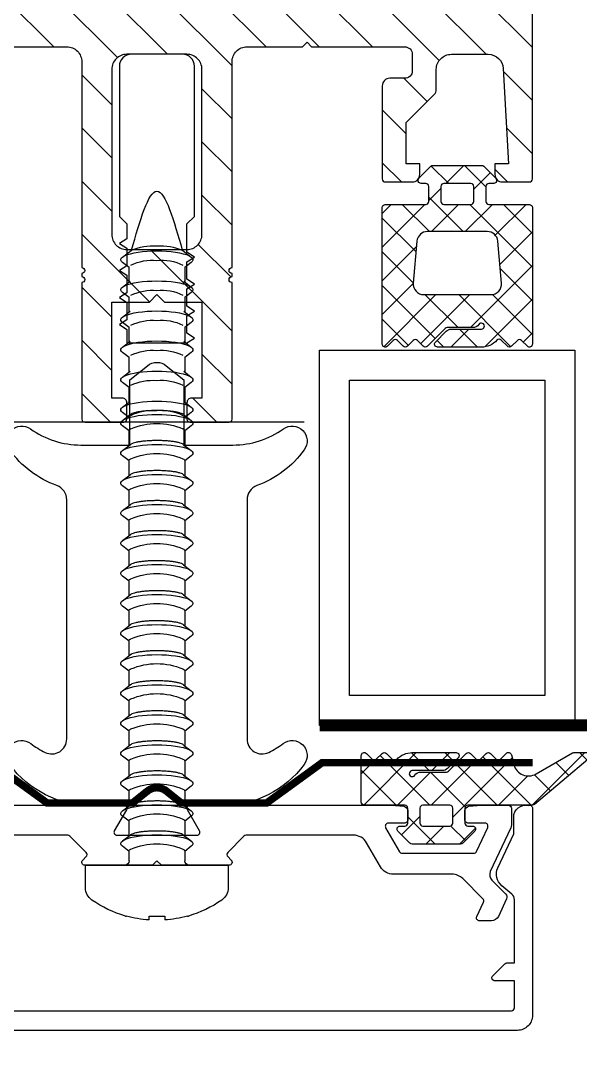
# Model space of a CAD drawing. Header units: inches. Extents: x 21 to 32698, y 13 to 3712.
# Drawn here: x 11322.89 to 11326.62, y 1164.29 to 1171.13 of the extents above; entities that cross this region are included whole.
import ezdxf

# ---------------------------------------------------------------- set-up
doc = ezdxf.new("R2010")
doc.units = ezdxf.units.IN
doc.header["$MEASUREMENT"] = 0
doc.linetypes.add('HIDDEN', pattern=[9.525, 6.35, -3.175])
for name, color, linetype, lineweight in [('Z_MİM_00', 8, 'Continuous', 25), ('Z_MİM_78-köpük', 8, 'Continuous', 25), ('Z_MİM_alU-8', 8, 'Continuous', 25), ('Z_MİM_ALUMINIUM', 8, 'Continuous', 25), ('Z_MİM_axis-su yalıtım', 8, 'HIDDEN', 25), ('Z_MİM_fitiller_k', 8, 'Continuous', 25), ('Z_MİM_MYM_MEMBRAN_', 8, 'HIDDEN', 25), ('Z_MİM_TR', 8, 'Continuous', 25)]:
    doc.layers.add(name, color=color, linetype=linetype, lineweight=lineweight)

# ---------------------------------------------------------------- blocks, each defined once
blk = doc.blocks.new('D09056')
at = {"layer": 'Z_MİM_78-köpük'}
blk.add_lwpolyline([(6, -9.143, -0.314914), (6.657, -8.204, 0.149332), (9.81, -5.822, 0.850698), (8.418, -4.422, -0.156616), (5.062, -5.5), (5, -5.5), (5, -5.509), (1.8, -5.509), (1.8, -1.16), (0.625, -0.219, 0.351086), (-0.625, -0.219), (-1.8, -1.16), (-1.8, -5.509), (-5, -5.509), (-5.062, -5.5, -0.156616), (-8.418, -4.422, 0.850698), (-9.81, -5.822, 0.149332), (-6.657, -8.204, -0.314914), (-6, -9.143), (-6, -25.073, -0.555494), (-7.442, -25.97, -0.047351), (-8.397, -25.381, 0.866334), (-9.803, -26.775, 0.237484), (-4.371, -29.509), (4.371, -29.509, 0.237484), (9.803, -26.775, 0.866334), (8.397, -25.381, -0.047351), (7.442, -25.97, -0.555494), (6, -25.073)], format="xyb", close=True, dxfattribs=at)
blk = doc.blocks.new('32323')
at = {"linetype": 'Continuous'}
for p, q in [((-1.384, -3.731), (-1.956, -4.172)), ((2.62, -4.172), (2.048, -3.731)), ((-1.956, -4.526), (-1.518, -4.863)), ((2.182, -4.863), (2.62, -4.526)), ((-1.518, -4.829), (-1.518, -5.835)), ((2.182, -5.835), (2.182, -4.829)), ((-1.451, -5.783), (-1.956, -6.172)), ((2.62, -6.172), (2.115, -5.783)), ((-1.956, -6.526), (-1.518, -6.863)), ((-1.518, -6.829), (-1.518, -7.835)), ((2.182, -6.863), (2.62, -6.526)), ((2.182, -7.835), (2.182, -6.829)), ((-1.451, -7.783), (-1.956, -8.172)), ((2.62, -8.172), (2.115, -7.783)), ((-1.956, -8.526), (-1.518, -8.863)), ((-1.518, -8.829), (-1.518, -9.835)), ((2.182, -8.863), (2.62, -8.526)), ((2.182, -9.835), (2.182, -8.829)), ((-1.451, -9.783), (-1.956, -10.172)), ((2.62, -10.172), (2.115, -9.783)), ((-1.956, -10.526), (-1.518, -10.863)), ((-1.518, -10.829), (-1.518, -11.835)), ((2.182, -10.863), (2.62, -10.526)), ((2.182, -11.835), (2.182, -10.829)), ((-1.451, -11.783), (-1.956, -12.172)), ((2.62, -12.172), (2.115, -11.783)), ((-1.956, -12.526), (-1.518, -12.863)), ((-1.518, -12.829), (-1.518, -13.835)), ((2.182, -12.863), (2.62, -12.526)), ((2.182, -13.835), (2.182, -12.829)), ((-1.451, -13.783), (-1.956, -14.172)), ((2.62, -14.172), (2.115, -13.783)), ((-1.956, -14.526), (-1.518, -14.863)), ((-1.448, -14.668), (-1.955, -15.059)), ((2.621, -15.059), (2.112, -14.667)), ((2.182, -14.863), (2.62, -14.526)), ((-1.955, -15.413), (-1.517, -15.75)), ((2.183, -15.75), (2.621, -15.413)), ((-1.517, -15.715), (-1.517, -16.721)), ((2.183, -16.721), (2.183, -15.715)), ((-1.448, -16.668), (-1.955, -17.059)), ((2.621, -17.059), (2.112, -16.667)), ((-1.955, -17.413), (-1.517, -17.75)), ((-1.517, -17.715), (-1.517, -18.721)), ((2.183, -17.75), (2.621, -17.413)), ((2.183, -18.721), (2.183, -17.715)), ((-1.448, -18.668), (-1.955, -19.059)), ((2.621, -19.059), (2.112, -18.667)), ((-1.955, -19.413), (-1.517, -19.75)), ((-1.517, -19.715), (-1.517, -20.721)), ((2.183, -19.75), (2.621, -19.413)), ((2.183, -20.721), (2.183, -19.715)), ((-1.448, -20.668), (-1.955, -21.059)), ((2.621, -21.059), (2.112, -20.667)), ((-1.955, -21.413), (-1.517, -21.75)), ((-1.517, -21.715), (-1.517, -22.721)), ((2.183, -21.75), (2.621, -21.413)), ((2.183, -22.721), (2.183, -21.715)), ((-1.448, -22.668), (-1.955, -23.059)), ((2.621, -23.059), (2.112, -22.667)), ((-1.955, -23.413), (-1.517, -23.75)), ((-1.517, -23.715), (-1.517, -24.721)), ((2.183, -23.75), (2.621, -23.413)), ((2.183, -24.721), (2.183, -23.715)), ((-1.448, -24.668), (-1.955, -25.059)), ((2.621, -25.059), (2.112, -24.667)), ((-1.955, -25.413), (-1.517, -25.75)), ((-1.517, -25.715), (-1.517, -26.721)), ((2.183, -25.75), (2.621, -25.413)), ((2.183, -26.721), (2.183, -25.715)), ((-1.448, -26.668), (-1.955, -27.059)), ((2.621, -27.059), (2.112, -26.667)), ((-1.955, -27.413), (-1.517, -27.75)), ((-1.517, -27.715), (-1.517, -28.721)), ((2.183, -27.75), (2.621, -27.413)), ((2.183, -28.721), (2.183, -27.715)), ((-1.448, -28.668), (-1.955, -29.059)), ((2.621, -29.059), (2.112, -28.667)), ((-1.955, -29.413), (-1.517, -29.75)), ((-1.517, -29.715), (-1.517, -30.721)), ((2.183, -29.75), (2.621, -29.413)), ((2.183, -30.721), (2.183, -29.715)), ((-1.448, -30.668), (-1.955, -31.059)), ((2.621, -31.059), (2.112, -30.667)), ((-1.955, -31.413), (-1.517, -31.75)), ((2.183, -31.75), (2.621, -31.413)), ((-1.517, -31.715), (-1.517, -32.721)), ((2.183, -32.721), (2.183, -31.715)), ((-1.448, -32.668), (-1.955, -33.059)), ((2.621, -33.059), (2.112, -32.667)), ((-1.955, -33.413), (-1.517, -33.75)), ((2.183, -33.75), (2.621, -33.413)), ((-1.517, -33.715), (-1.517, -34.721)), ((2.183, -34.721), (2.183, -33.715)), ((-1.448, -34.668), (-1.955, -35.059)), ((2.621, -35.059), (2.112, -34.667)), ((-1.955, -35.413), (-1.517, -35.75)), ((2.183, -35.75), (2.621, -35.413)), ((-1.517, -35.715), (-1.517, -36.721)), ((2.183, -36.721), (2.183, -35.715)), ((-1.448, -36.668), (-1.955, -37.059)), ((2.621, -37.059), (2.112, -36.667)), ((-1.955, -37.413), (-1.517, -37.75)), ((2.183, -37.75), (2.621, -37.413)), ((-1.517, -37.715), (-1.517, -38.721)), ((2.183, -38.721), (2.183, -37.715)), ((-1.448, -38.668), (-1.955, -39.059)), ((2.621, -39.059), (2.112, -38.667)), ((-1.955, -39.413), (-1.517, -39.75)), ((2.183, -39.75), (2.621, -39.413)), ((-1.517, -39.715), (-1.517, -40.721)), ((2.183, -40.721), (2.183, -39.715)), ((-1.448, -40.668), (-1.955, -41.059)), ((2.621, -41.059), (2.112, -40.667)), ((-1.955, -41.413), (-1.517, -41.75)), ((2.183, -41.75), (2.621, -41.413)), ((-1.517, -41.715), (-1.517, -42.721)), ((2.183, -42.721), (2.183, -41.715)), ((-1.448, -42.668), (-1.955, -43.059)), ((2.621, -43.059), (2.112, -42.667)), ((-1.955, -43.413), (-1.517, -43.75)), ((-1.517, -43.715), (-1.517, -44.374)), ((2.183, -43.75), (2.621, -43.413)), ((2.183, -44.374), (2.183, -43.715)), ((-4.417, -44.674), (-4.417, -46.174)), ((5.083, -44.674), (-4.417, -44.674)), ((5.083, -46.174), (5.083, -44.674)), ((-1.702, -48.056), (-1.767, -48.056)), ((-0.187, -48.056), (-0.187, -48.318)), ((0.853, -48.056), (-0.187, -48.056)), ((0.853, -48.318), (0.853, -48.056)), ((2.433, -48.056), (2.367, -48.056))]:
    blk.add_line(p, q, dxfattribs=at)
at = {"linetype": 'Continuous', "flags": 128}
for points in [[(0.332, -3.763), (0.005, -3.769), (-0.315, -3.785), (-0.624, -3.812), (-0.915, -3.849), (-1.182, -3.895), (-1.422, -3.949), (-1.629, -4.011), (-1.799, -4.08), (-1.929, -4.153), (-2.018, -4.23), (-2.062, -4.309), (-2.062, -4.389), (-2.018, -4.468), (-1.956, -4.526)], [(2.62, -4.526), (2.682, -4.468), (2.727, -4.389), (2.727, -4.309), (2.682, -4.23), (2.594, -4.153), (2.463, -4.08), (2.293, -4.011), (2.086, -3.949), (1.847, -3.895), (1.579, -3.849), (1.288, -3.812), (0.98, -3.785), (0.659, -3.769), (0.332, -3.763)], [(0.332, -5.763), (0.005, -5.769), (-0.315, -5.785), (-0.624, -5.812), (-0.915, -5.849), (-1.182, -5.895), (-1.422, -5.949), (-1.629, -6.011), (-1.799, -6.08), (-1.929, -6.153), (-2.018, -6.23), (-2.062, -6.309), (-2.062, -6.389), (-2.018, -6.468), (-1.956, -6.526)], [(2.62, -6.526), (2.682, -6.468), (2.727, -6.389), (2.727, -6.309), (2.682, -6.23), (2.594, -6.153), (2.463, -6.08), (2.293, -6.011), (2.086, -5.949), (1.847, -5.895), (1.579, -5.849), (1.288, -5.812), (0.98, -5.785), (0.659, -5.769), (0.332, -5.763)], [(0.332, -7.763), (0.005, -7.769), (-0.315, -7.785), (-0.624, -7.812), (-0.915, -7.849), (-1.182, -7.895), (-1.422, -7.949), (-1.629, -8.011), (-1.799, -8.08), (-1.929, -8.153), (-2.018, -8.23), (-2.062, -8.309), (-2.062, -8.389), (-2.018, -8.468), (-1.956, -8.526)], [(2.62, -8.526), (2.682, -8.468), (2.727, -8.389), (2.727, -8.309), (2.682, -8.23), (2.594, -8.153), (2.463, -8.08), (2.293, -8.011), (2.086, -7.949), (1.847, -7.895), (1.579, -7.849), (1.288, -7.812), (0.98, -7.785), (0.659, -7.769), (0.332, -7.763)], [(0.332, -9.763), (0.005, -9.769), (-0.315, -9.785), (-0.624, -9.812), (-0.915, -9.849), (-1.182, -9.895), (-1.422, -9.949), (-1.629, -10.011), (-1.799, -10.08), (-1.929, -10.153), (-2.018, -10.23), (-2.062, -10.309), (-2.062, -10.389), (-2.018, -10.468), (-1.956, -10.526)], [(2.62, -10.526), (2.682, -10.468), (2.727, -10.389), (2.727, -10.309), (2.682, -10.23), (2.594, -10.153), (2.463, -10.08), (2.293, -10.011), (2.086, -9.949), (1.847, -9.895), (1.579, -9.849), (1.288, -9.812), (0.98, -9.785), (0.659, -9.769), (0.332, -9.763)], [(0.332, -11.763), (0.005, -11.769), (-0.315, -11.785), (-0.624, -11.812), (-0.915, -11.849), (-1.182, -11.895), (-1.422, -11.949), (-1.629, -12.011), (-1.799, -12.08), (-1.929, -12.153), (-2.018, -12.23), (-2.062, -12.309), (-2.062, -12.389), (-2.018, -12.468), (-1.956, -12.526)], [(2.62, -12.526), (2.682, -12.468), (2.727, -12.389), (2.727, -12.309), (2.682, -12.23), (2.594, -12.153), (2.463, -12.08), (2.293, -12.011), (2.086, -11.949), (1.847, -11.895), (1.579, -11.849), (1.288, -11.812), (0.98, -11.785), (0.659, -11.769), (0.332, -11.763)], [(0.332, -13.763), (0.005, -13.769), (-0.315, -13.785), (-0.624, -13.812), (-0.915, -13.849), (-1.182, -13.895), (-1.422, -13.949), (-1.629, -14.011), (-1.799, -14.08), (-1.929, -14.153), (-2.018, -14.23), (-2.062, -14.309), (-2.062, -14.389), (-2.018, -14.468), (-1.956, -14.526)], [(2.62, -14.526), (2.682, -14.468), (2.727, -14.389), (2.727, -14.309), (2.682, -14.23), (2.594, -14.153), (2.463, -14.08), (2.293, -14.011), (2.086, -13.949), (1.847, -13.895), (1.579, -13.849), (1.288, -13.812), (0.98, -13.785), (0.659, -13.769), (0.332, -13.763)], [(0.333, -14.65), (0.006, -14.655), (-0.315, -14.672), (-0.623, -14.698), (-0.914, -14.735), (-1.182, -14.781), (-1.421, -14.836), (-1.628, -14.898), (-1.798, -14.966), (-1.929, -15.039), (-2.017, -15.116), (-2.062, -15.196), (-2.062, -15.276), (-2.017, -15.355), (-1.955, -15.413)], [(2.621, -15.413), (2.682, -15.355), (2.727, -15.276), (2.727, -15.196), (2.682, -15.116), (2.594, -15.039), (2.464, -14.966), (2.293, -14.898), (2.087, -14.836), (1.847, -14.781), (1.58, -14.735), (1.289, -14.698), (0.98, -14.672), (0.659, -14.655), (0.333, -14.65)], [(0.333, -16.65), (0.006, -16.655), (-0.315, -16.672), (-0.623, -16.698), (-0.914, -16.735), (-1.182, -16.781), (-1.421, -16.836), (-1.628, -16.898), (-1.798, -16.966), (-1.929, -17.039), (-2.017, -17.116), (-2.062, -17.196), (-2.062, -17.276), (-2.017, -17.355), (-1.955, -17.413)], [(2.621, -17.413), (2.682, -17.355), (2.727, -17.276), (2.727, -17.196), (2.682, -17.116), (2.594, -17.039), (2.464, -16.966), (2.293, -16.898), (2.087, -16.836), (1.847, -16.781), (1.58, -16.735), (1.289, -16.698), (0.98, -16.672), (0.659, -16.655), (0.333, -16.65)], [(0.333, -18.65), (0.006, -18.655), (-0.315, -18.672), (-0.623, -18.698), (-0.914, -18.735), (-1.182, -18.781), (-1.421, -18.836), (-1.628, -18.898), (-1.798, -18.966), (-1.929, -19.039), (-2.017, -19.116), (-2.062, -19.196), (-2.062, -19.276), (-2.017, -19.355), (-1.955, -19.413)], [(2.621, -19.413), (2.682, -19.355), (2.727, -19.276), (2.727, -19.196), (2.682, -19.116), (2.594, -19.039), (2.464, -18.966), (2.293, -18.898), (2.087, -18.836), (1.847, -18.781), (1.58, -18.735), (1.289, -18.698), (0.98, -18.672), (0.659, -18.655), (0.333, -18.65)], [(0.333, -20.65), (0.006, -20.655), (-0.315, -20.672), (-0.623, -20.698), (-0.914, -20.735), (-1.182, -20.781), (-1.421, -20.836), (-1.628, -20.898), (-1.798, -20.966), (-1.929, -21.039), (-2.017, -21.116), (-2.062, -21.196), (-2.062, -21.276), (-2.017, -21.355), (-1.955, -21.413)], [(2.621, -21.413), (2.682, -21.355), (2.727, -21.276), (2.727, -21.196), (2.682, -21.116), (2.594, -21.039), (2.464, -20.966), (2.293, -20.898), (2.087, -20.836), (1.847, -20.781), (1.58, -20.735), (1.289, -20.698), (0.98, -20.672), (0.659, -20.655), (0.333, -20.65)], [(0.333, -22.65), (0.006, -22.655), (-0.315, -22.672), (-0.623, -22.698), (-0.914, -22.735), (-1.182, -22.781), (-1.421, -22.836), (-1.628, -22.898), (-1.798, -22.966), (-1.929, -23.039), (-2.017, -23.116), (-2.062, -23.196), (-2.062, -23.276), (-2.017, -23.355), (-1.955, -23.413)], [(2.621, -23.413), (2.682, -23.355), (2.727, -23.276), (2.727, -23.196), (2.682, -23.116), (2.594, -23.039), (2.464, -22.966), (2.293, -22.898), (2.087, -22.836), (1.847, -22.781), (1.58, -22.735), (1.289, -22.698), (0.98, -22.672), (0.659, -22.655), (0.333, -22.65)], [(0.333, -24.65), (0.006, -24.655), (-0.315, -24.672), (-0.623, -24.698), (-0.914, -24.735), (-1.182, -24.781), (-1.421, -24.836), (-1.628, -24.898), (-1.798, -24.966), (-1.929, -25.039), (-2.017, -25.116), (-2.062, -25.196), (-2.062, -25.276), (-2.017, -25.355), (-1.955, -25.413)], [(2.621, -25.413), (2.682, -25.355), (2.727, -25.276), (2.727, -25.196), (2.682, -25.116), (2.594, -25.039), (2.464, -24.966), (2.293, -24.898), (2.087, -24.836), (1.847, -24.781), (1.58, -24.735), (1.289, -24.698), (0.98, -24.672), (0.659, -24.655), (0.333, -24.65)], [(0.333, -26.65), (0.006, -26.655), (-0.315, -26.672), (-0.623, -26.698), (-0.914, -26.735), (-1.182, -26.781), (-1.421, -26.836), (-1.628, -26.898), (-1.798, -26.966), (-1.929, -27.039), (-2.017, -27.116), (-2.062, -27.196), (-2.062, -27.276), (-2.017, -27.355), (-1.955, -27.413)], [(2.621, -27.413), (2.682, -27.355), (2.727, -27.276), (2.727, -27.196), (2.682, -27.116), (2.594, -27.039), (2.464, -26.966), (2.293, -26.898), (2.087, -26.836), (1.847, -26.781), (1.58, -26.735), (1.289, -26.698), (0.98, -26.672), (0.659, -26.655), (0.333, -26.65)], [(0.333, -28.65), (0.006, -28.655), (-0.315, -28.672), (-0.623, -28.698), (-0.914, -28.735), (-1.182, -28.781), (-1.421, -28.836), (-1.628, -28.898), (-1.798, -28.966), (-1.929, -29.039), (-2.017, -29.116), (-2.062, -29.196), (-2.062, -29.276), (-2.017, -29.355), (-1.955, -29.413)], [(2.621, -29.413), (2.682, -29.355), (2.727, -29.276), (2.727, -29.196), (2.682, -29.116), (2.594, -29.039), (2.464, -28.966), (2.293, -28.898), (2.087, -28.836), (1.847, -28.781), (1.58, -28.735), (1.289, -28.698), (0.98, -28.672), (0.659, -28.655), (0.333, -28.65)], [(0.333, -30.65), (0.006, -30.655), (-0.315, -30.672), (-0.623, -30.698), (-0.914, -30.735), (-1.182, -30.781), (-1.421, -30.836), (-1.628, -30.898), (-1.798, -30.966), (-1.929, -31.039), (-2.017, -31.116), (-2.062, -31.196), (-2.062, -31.276), (-2.017, -31.355), (-1.955, -31.413)], [(2.621, -31.413), (2.682, -31.355), (2.727, -31.276), (2.727, -31.196), (2.682, -31.116), (2.594, -31.039), (2.464, -30.966), (2.293, -30.898), (2.087, -30.836), (1.847, -30.781), (1.58, -30.735), (1.289, -30.698), (0.98, -30.672), (0.659, -30.655), (0.333, -30.65)], [(0.333, -32.65), (0.006, -32.655), (-0.315, -32.672), (-0.623, -32.698), (-0.914, -32.735), (-1.182, -32.781), (-1.421, -32.836), (-1.628, -32.898), (-1.798, -32.966), (-1.929, -33.039), (-2.017, -33.116), (-2.062, -33.196), (-2.062, -33.276), (-2.017, -33.355), (-1.955, -33.413)], [(2.621, -33.413), (2.682, -33.355), (2.727, -33.276), (2.727, -33.196), (2.682, -33.116), (2.594, -33.039), (2.464, -32.966), (2.293, -32.898), (2.087, -32.836), (1.847, -32.781), (1.58, -32.735), (1.289, -32.698), (0.98, -32.672), (0.659, -32.655), (0.333, -32.65)], [(0.333, -34.65), (0.006, -34.655), (-0.315, -34.672), (-0.623, -34.698), (-0.914, -34.735), (-1.182, -34.781), (-1.421, -34.836), (-1.628, -34.898), (-1.798, -34.966), (-1.929, -35.039), (-2.017, -35.116), (-2.062, -35.196), (-2.062, -35.276), (-2.017, -35.355), (-1.955, -35.413)], [(2.621, -35.413), (2.682, -35.355), (2.727, -35.276), (2.727, -35.196), (2.682, -35.116), (2.594, -35.039), (2.464, -34.966), (2.293, -34.898), (2.087, -34.836), (1.847, -34.781), (1.58, -34.735), (1.289, -34.698), (0.98, -34.672), (0.659, -34.655), (0.333, -34.65)], [(0.333, -36.65), (0.006, -36.655), (-0.315, -36.672), (-0.623, -36.698), (-0.914, -36.735), (-1.182, -36.781), (-1.421, -36.836), (-1.628, -36.898), (-1.798, -36.966), (-1.929, -37.039), (-2.017, -37.116), (-2.062, -37.196), (-2.062, -37.276), (-2.017, -37.355), (-1.955, -37.413)], [(2.621, -37.413), (2.682, -37.355), (2.727, -37.276), (2.727, -37.196), (2.682, -37.116), (2.594, -37.039), (2.464, -36.966), (2.293, -36.898), (2.087, -36.836), (1.847, -36.781), (1.58, -36.735), (1.289, -36.698), (0.98, -36.672), (0.659, -36.655), (0.333, -36.65)], [(0.333, -38.65), (0.006, -38.655), (-0.315, -38.672), (-0.623, -38.698), (-0.914, -38.735), (-1.182, -38.781), (-1.421, -38.836), (-1.628, -38.898), (-1.798, -38.966), (-1.929, -39.039), (-2.017, -39.116), (-2.062, -39.196), (-2.062, -39.276), (-2.017, -39.355), (-1.955, -39.413)], [(2.621, -39.413), (2.682, -39.355), (2.727, -39.276), (2.727, -39.196), (2.682, -39.116), (2.594, -39.039), (2.464, -38.966), (2.293, -38.898), (2.087, -38.836), (1.847, -38.781), (1.58, -38.735), (1.289, -38.698), (0.98, -38.672), (0.659, -38.655), (0.333, -38.65)], [(0.333, -40.65), (0.006, -40.655), (-0.315, -40.672), (-0.623, -40.698), (-0.914, -40.735), (-1.182, -40.781), (-1.421, -40.836), (-1.628, -40.898), (-1.798, -40.966), (-1.929, -41.039), (-2.017, -41.116), (-2.062, -41.196), (-2.062, -41.276), (-2.017, -41.355), (-1.955, -41.413)], [(2.621, -41.413), (2.682, -41.355), (2.727, -41.276), (2.727, -41.196), (2.682, -41.116), (2.594, -41.039), (2.464, -40.966), (2.293, -40.898), (2.087, -40.836), (1.847, -40.781), (1.58, -40.735), (1.289, -40.698), (0.98, -40.672), (0.659, -40.655), (0.333, -40.65)], [(0.333, -42.65), (0.006, -42.655), (-0.315, -42.672), (-0.623, -42.698), (-0.914, -42.735), (-1.182, -42.781), (-1.421, -42.836), (-1.628, -42.898), (-1.798, -42.966), (-1.929, -43.039), (-2.017, -43.116), (-2.062, -43.196), (-2.062, -43.276), (-2.017, -43.355), (-1.955, -43.413)], [(2.621, -43.413), (2.682, -43.355), (2.727, -43.276), (2.727, -43.196), (2.682, -43.116), (2.594, -43.039), (2.464, -42.966), (2.293, -42.898), (2.087, -42.836), (1.847, -42.781), (1.58, -42.735), (1.289, -42.698), (0.98, -42.672), (0.659, -42.655), (0.333, -42.65)]]:
    blk.add_lwpolyline(points, dxfattribs=at)
at = {"linetype": 'Continuous'}
for centre, radius, start, end in [((0.069, -6.906), 3.491, 85.67363, 114.59108), ((0.596, -6.906), 3.491, 65.40892, 94.32637), ((0.006, -7.478), 3.1, 83.96537, 116.98293), ((0.631, -7.623), 3.242, 63.75955, 95.29216), ((0.006, -9.478), 3.1, 83.96537, 116.98293), ((0.631, -9.623), 3.242, 63.75955, 95.29216), ((0.006, -11.478), 3.1, 83.96537, 116.98293), ((0.631, -11.623), 3.242, 63.75955, 95.29216), ((0.006, -13.478), 3.1, 83.96537, 116.98293), ((0.631, -13.623), 3.242, 63.75955, 95.29216), ((0.006, -15.478), 3.1, 83.96537, 116.98293), ((0.631, -15.623), 3.242, 63.75955, 95.29216), ((0.006, -17.478), 3.1, 83.96537, 116.98293), ((0.631, -17.623), 3.242, 63.75955, 95.29216), ((0.333, -19.659), 4.412, 66.87388, 113.12612), ((0.333, -21.659), 4.412, 66.87388, 113.12612), ((0.333, -23.659), 4.412, 66.87388, 113.12612), ((0.333, -25.659), 4.412, 66.87388, 113.12612), ((0.333, -27.659), 4.412, 66.87388, 113.12612), ((0.333, -29.659), 4.412, 66.87388, 113.12612), ((0.333, -31.659), 4.412, 66.87388, 113.12612), ((0.333, -33.659), 4.412, 66.87388, 113.12612), ((0.333, -35.659), 4.412, 66.87388, 113.12612), ((0.333, -37.659), 4.412, 66.87388, 113.12612), ((0.333, -39.659), 4.412, 66.87388, 113.12612), ((0.333, -41.659), 4.412, 66.87388, 113.12612), ((0.333, -43.659), 4.412, 66.87388, 113.12612), ((0.333, -45.659), 4.412, 66.87388, 113.12612), ((0.333, -47.659), 4.412, 66.87388, 113.12612), ((-1.817, -44.374), 0.3, 270, 0), ((2.483, -44.374), 0.3, 180, 270), ((-3.417, -46.174), 1, 180, 235.0659), ((4.083, -46.174), 1, 304.9341, 0), ((0.333, -40.805), 7.549, 235.0659, 253.84755), ((0.333, -40.805), 7.549, 286.15245, 304.9341), ((0.333, -40.805), 7.531, 254.32549, 266.04057), ((0.333, -40.805), 7.531, 273.95943, 285.67451)]:
    blk.add_arc(centre, radius, start, end, dxfattribs=at)
blk.add_open_spline([(2.021, -3.712), (1.458, -1.75), (0.332, 2.175), (-0.794, -1.75), (-1.356, -3.712)], degree=3, dxfattribs=at)
for points, knots in [([(-1.446, -14.67), (-1.421, -14.652), (-1.366, -14.613), (-1.217, -14.558), (-1.02, -14.508), (-0.781, -14.465), (-0.514, -14.433), (-0.221, -14.409), (0.082, -14.396), (0.394, -14.393), (0.699, -14.4), (0.996, -14.417), (1.271, -14.443), (1.523, -14.478), (1.742, -14.521), (1.922, -14.572), (2.048, -14.622), (2.093, -14.657), (2.11, -14.67)], [0, 0, 0, 0, 0.055523, 0.121419, 0.189295, 0.25398, 0.320615, 0.384043, 0.449365, 0.511897, 0.576262, 0.638514, 0.70255, 0.765196, 0.829608, 0.8932, 0.958568, 1, 1, 1, 1]), ([(-1.4, -15.601), (-1.437, -15.622), (-1.504, -15.659), (-1.513, -15.698), (-1.517, -15.715)], [0, 0, 0, 0, 0.544146, 1, 1, 1, 1]), ([(2.177, -15.715), (2.177, -15.703), (2.177, -15.673), (2.13, -15.634), (2.08, -15.609), (2.065, -15.601)], [0, 0, 0, 0, 0.3131142, 0.7960874, 1, 1, 1, 1]), ([(-1.446, -16.67), (-1.421, -16.652), (-1.366, -16.613), (-1.217, -16.558), (-1.02, -16.508), (-0.781, -16.465), (-0.514, -16.433), (-0.221, -16.409), (0.082, -16.396), (0.394, -16.393), (0.699, -16.4), (0.996, -16.417), (1.271, -16.443), (1.523, -16.478), (1.742, -16.521), (1.922, -16.572), (2.048, -16.622), (2.093, -16.657), (2.11, -16.67)], [0, 0, 0, 0, 0.055523, 0.121419, 0.189295, 0.25398, 0.320615, 0.384043, 0.449365, 0.511897, 0.576262, 0.638514, 0.70255, 0.765196, 0.829608, 0.8932, 0.958568, 1, 1, 1, 1]), ([(-1.4, -17.601), (-1.437, -17.622), (-1.504, -17.659), (-1.513, -17.698), (-1.517, -17.715)], [0, 0, 0, 0, 0.544146, 1, 1, 1, 1]), ([(2.177, -17.715), (2.177, -17.703), (2.177, -17.673), (2.13, -17.634), (2.08, -17.609), (2.065, -17.601)], [0, 0, 0, 0, 0.3131142, 0.7960874, 1, 1, 1, 1]), ([(-1.446, -18.67), (-1.421, -18.652), (-1.366, -18.613), (-1.217, -18.558), (-1.02, -18.508), (-0.781, -18.465), (-0.514, -18.433), (-0.221, -18.409), (0.082, -18.396), (0.394, -18.393), (0.699, -18.4), (0.996, -18.417), (1.271, -18.443), (1.523, -18.478), (1.742, -18.521), (1.922, -18.572), (2.048, -18.622), (2.093, -18.657), (2.11, -18.67)], [0, 0, 0, 0, 0.055523, 0.121419, 0.189295, 0.25398, 0.320615, 0.384043, 0.449365, 0.511897, 0.576262, 0.638514, 0.70255, 0.765196, 0.829608, 0.8932, 0.958568, 1, 1, 1, 1]), ([(-1.4, -19.601), (-1.437, -19.622), (-1.504, -19.659), (-1.513, -19.698), (-1.517, -19.715)], [0, 0, 0, 0, 0.544146, 1, 1, 1, 1]), ([(2.177, -19.715), (2.177, -19.703), (2.177, -19.673), (2.13, -19.634), (2.08, -19.609), (2.065, -19.601)], [0, 0, 0, 0, 0.3131142, 0.7960874, 1, 1, 1, 1]), ([(-1.446, -20.67), (-1.421, -20.652), (-1.366, -20.613), (-1.217, -20.558), (-1.02, -20.508), (-0.781, -20.465), (-0.514, -20.433), (-0.221, -20.409), (0.082, -20.396), (0.394, -20.393), (0.699, -20.4), (0.996, -20.417), (1.271, -20.443), (1.523, -20.478), (1.742, -20.521), (1.922, -20.572), (2.048, -20.622), (2.093, -20.657), (2.11, -20.67)], [0, 0, 0, 0, 0.055523, 0.121419, 0.189295, 0.25398, 0.320615, 0.384043, 0.449365, 0.511897, 0.576262, 0.638514, 0.70255, 0.765196, 0.829608, 0.8932, 0.958568, 1, 1, 1, 1]), ([(-1.4, -21.601), (-1.437, -21.622), (-1.504, -21.659), (-1.513, -21.698), (-1.517, -21.715)], [0, 0, 0, 0, 0.544146, 1, 1, 1, 1]), ([(2.177, -21.715), (2.177, -21.703), (2.177, -21.673), (2.13, -21.634), (2.08, -21.609), (2.065, -21.601)], [0, 0, 0, 0, 0.3131142, 0.7960874, 1, 1, 1, 1]), ([(-1.446, -22.67), (-1.421, -22.652), (-1.366, -22.613), (-1.217, -22.558), (-1.02, -22.508), (-0.781, -22.465), (-0.514, -22.433), (-0.221, -22.409), (0.082, -22.396), (0.394, -22.393), (0.699, -22.4), (0.996, -22.417), (1.271, -22.443), (1.523, -22.478), (1.742, -22.521), (1.922, -22.572), (2.048, -22.622), (2.093, -22.657), (2.11, -22.67)], [0, 0, 0, 0, 0.055523, 0.121419, 0.189295, 0.25398, 0.320615, 0.384043, 0.449365, 0.511897, 0.576262, 0.638514, 0.70255, 0.765196, 0.829608, 0.8932, 0.958568, 1, 1, 1, 1]), ([(-1.4, -23.601), (-1.437, -23.622), (-1.504, -23.659), (-1.513, -23.698), (-1.517, -23.715)], [0, 0, 0, 0, 0.544146, 1, 1, 1, 1]), ([(2.177, -23.715), (2.177, -23.703), (2.177, -23.673), (2.13, -23.634), (2.08, -23.609), (2.065, -23.601)], [0, 0, 0, 0, 0.313114, 0.796087, 1, 1, 1, 1]), ([(-1.446, -24.67), (-1.421, -24.652), (-1.366, -24.613), (-1.217, -24.558), (-1.02, -24.508), (-0.781, -24.465), (-0.514, -24.433), (-0.221, -24.409), (0.082, -24.396), (0.394, -24.393), (0.699, -24.4), (0.996, -24.417), (1.271, -24.443), (1.523, -24.478), (1.742, -24.521), (1.922, -24.572), (2.048, -24.622), (2.093, -24.657), (2.11, -24.67)], [0, 0, 0, 0, 0.055523, 0.121419, 0.189295, 0.25398, 0.320615, 0.384043, 0.449365, 0.511897, 0.576262, 0.638514, 0.70255, 0.765196, 0.829608, 0.8932, 0.958568, 1, 1, 1, 1]), ([(-1.4, -25.601), (-1.437, -25.622), (-1.504, -25.659), (-1.513, -25.698), (-1.517, -25.715)], [0, 0, 0, 0, 0.5441463, 1, 1, 1, 1]), ([(2.177, -25.715), (2.177, -25.703), (2.177, -25.673), (2.13, -25.634), (2.08, -25.609), (2.065, -25.601)], [0, 0, 0, 0, 0.3131142, 0.7960874, 1, 1, 1, 1]), ([(-1.446, -26.67), (-1.421, -26.652), (-1.366, -26.613), (-1.217, -26.558), (-1.02, -26.508), (-0.781, -26.465), (-0.514, -26.433), (-0.221, -26.409), (0.082, -26.396), (0.394, -26.393), (0.699, -26.4), (0.996, -26.417), (1.271, -26.443), (1.523, -26.478), (1.742, -26.521), (1.922, -26.572), (2.048, -26.622), (2.093, -26.657), (2.11, -26.67)], [0, 0, 0, 0, 0.055523, 0.121419, 0.189295, 0.25398, 0.320615, 0.384043, 0.449365, 0.511897, 0.576262, 0.638514, 0.70255, 0.765196, 0.829608, 0.8932, 0.958568, 1, 1, 1, 1]), ([(-1.4, -27.601), (-1.437, -27.622), (-1.504, -27.659), (-1.513, -27.698), (-1.517, -27.715)], [0, 0, 0, 0, 0.544146, 1, 1, 1, 1]), ([(2.177, -27.715), (2.177, -27.703), (2.177, -27.673), (2.13, -27.634), (2.08, -27.609), (2.065, -27.601)], [0, 0, 0, 0, 0.3131142, 0.7960874, 1, 1, 1, 1]), ([(-1.446, -28.67), (-1.421, -28.652), (-1.366, -28.613), (-1.217, -28.558), (-1.02, -28.508), (-0.781, -28.465), (-0.514, -28.433), (-0.221, -28.409), (0.082, -28.396), (0.394, -28.393), (0.699, -28.4), (0.996, -28.417), (1.271, -28.443), (1.523, -28.478), (1.742, -28.521), (1.922, -28.572), (2.048, -28.622), (2.093, -28.657), (2.11, -28.67)], [0, 0, 0, 0, 0.055523, 0.121419, 0.189295, 0.25398, 0.320615, 0.384043, 0.449365, 0.511897, 0.576262, 0.638514, 0.70255, 0.765196, 0.829608, 0.8932, 0.958568, 1, 1, 1, 1]), ([(-1.4, -29.601), (-1.437, -29.622), (-1.504, -29.659), (-1.513, -29.698), (-1.517, -29.715)], [0, 0, 0, 0, 0.544146, 1, 1, 1, 1]), ([(2.177, -29.715), (2.177, -29.703), (2.177, -29.673), (2.13, -29.634), (2.08, -29.609), (2.065, -29.601)], [0, 0, 0, 0, 0.313114, 0.796087, 1, 1, 1, 1]), ([(-1.446, -30.67), (-1.421, -30.652), (-1.366, -30.613), (-1.217, -30.558), (-1.02, -30.508), (-0.781, -30.465), (-0.514, -30.433), (-0.221, -30.409), (0.082, -30.396), (0.394, -30.393), (0.699, -30.4), (0.996, -30.417), (1.271, -30.443), (1.523, -30.478), (1.742, -30.521), (1.922, -30.572), (2.048, -30.622), (2.093, -30.657), (2.11, -30.67)], [0, 0, 0, 0, 0.055523, 0.121419, 0.189295, 0.25398, 0.320615, 0.384043, 0.449365, 0.511897, 0.576262, 0.638514, 0.70255, 0.765196, 0.829608, 0.8932, 0.958568, 1, 1, 1, 1]), ([(-1.4, -31.601), (-1.437, -31.622), (-1.504, -31.659), (-1.513, -31.698), (-1.517, -31.715)], [0, 0, 0, 0, 0.544146, 1, 1, 1, 1]), ([(2.177, -31.715), (2.177, -31.703), (2.177, -31.673), (2.13, -31.634), (2.08, -31.609), (2.065, -31.601)], [0, 0, 0, 0, 0.313114, 0.796087, 1, 1, 1, 1]), ([(-1.446, -32.67), (-1.421, -32.652), (-1.366, -32.613), (-1.217, -32.558), (-1.02, -32.508), (-0.781, -32.465), (-0.514, -32.433), (-0.221, -32.409), (0.082, -32.396), (0.394, -32.393), (0.699, -32.4), (0.996, -32.417), (1.271, -32.443), (1.523, -32.478), (1.742, -32.521), (1.922, -32.572), (2.048, -32.622), (2.093, -32.657), (2.11, -32.67)], [0, 0, 0, 0, 0.0555229, 0.1214188, 0.1892952, 0.2539803, 0.3206149, 0.3840434, 0.4493646, 0.5118974, 0.5762617, 0.6385136, 0.7025505, 0.7651964, 0.8296079, 0.8931997, 0.9585684, 1, 1, 1, 1]), ([(-1.4, -33.601), (-1.437, -33.622), (-1.504, -33.659), (-1.513, -33.698), (-1.517, -33.715)], [0, 0, 0, 0, 0.5441463, 1, 1, 1, 1]), ([(2.177, -33.715), (2.177, -33.703), (2.177, -33.673), (2.13, -33.634), (2.08, -33.609), (2.065, -33.601)], [0, 0, 0, 0, 0.3131142, 0.7960874, 1, 1, 1, 1]), ([(-1.446, -34.67), (-1.421, -34.652), (-1.366, -34.613), (-1.217, -34.558), (-1.02, -34.508), (-0.781, -34.465), (-0.514, -34.433), (-0.221, -34.409), (0.082, -34.396), (0.394, -34.393), (0.699, -34.4), (0.996, -34.417), (1.271, -34.443), (1.523, -34.478), (1.742, -34.521), (1.922, -34.572), (2.048, -34.622), (2.093, -34.657), (2.11, -34.67)], [0, 0, 0, 0, 0.0555229, 0.1214188, 0.1892952, 0.2539803, 0.3206149, 0.3840434, 0.4493646, 0.5118974, 0.5762617, 0.6385136, 0.7025505, 0.7651964, 0.8296079, 0.8931997, 0.9585684, 1, 1, 1, 1]), ([(-1.4, -35.601), (-1.437, -35.622), (-1.504, -35.659), (-1.513, -35.698), (-1.517, -35.715)], [0, 0, 0, 0, 0.544146, 1, 1, 1, 1]), ([(2.177, -35.715), (2.177, -35.703), (2.177, -35.673), (2.13, -35.634), (2.08, -35.609), (2.065, -35.601)], [0, 0, 0, 0, 0.313114, 0.796087, 1, 1, 1, 1]), ([(-1.446, -36.67), (-1.421, -36.652), (-1.366, -36.613), (-1.217, -36.558), (-1.02, -36.508), (-0.781, -36.465), (-0.514, -36.433), (-0.221, -36.409), (0.082, -36.396), (0.394, -36.393), (0.699, -36.4), (0.996, -36.417), (1.271, -36.443), (1.523, -36.478), (1.742, -36.521), (1.922, -36.572), (2.048, -36.622), (2.093, -36.657), (2.11, -36.67)], [0, 0, 0, 0, 0.0555229, 0.1214188, 0.1892952, 0.2539803, 0.3206149, 0.3840434, 0.4493646, 0.5118974, 0.5762617, 0.6385136, 0.7025505, 0.7651964, 0.8296079, 0.8931997, 0.9585684, 1, 1, 1, 1]), ([(-1.4, -37.601), (-1.437, -37.622), (-1.504, -37.659), (-1.513, -37.698), (-1.517, -37.715)], [0, 0, 0, 0, 0.544146, 1, 1, 1, 1]), ([(2.177, -37.715), (2.177, -37.703), (2.177, -37.673), (2.13, -37.634), (2.08, -37.609), (2.065, -37.601)], [0, 0, 0, 0, 0.313114, 0.796087, 1, 1, 1, 1]), ([(-1.446, -38.67), (-1.421, -38.652), (-1.366, -38.613), (-1.217, -38.558), (-1.02, -38.508), (-0.781, -38.465), (-0.514, -38.433), (-0.221, -38.409), (0.082, -38.396), (0.394, -38.393), (0.699, -38.4), (0.996, -38.417), (1.271, -38.443), (1.523, -38.478), (1.742, -38.521), (1.922, -38.572), (2.048, -38.622), (2.093, -38.657), (2.11, -38.67)], [0, 0, 0, 0, 0.0555229, 0.1214188, 0.1892952, 0.2539803, 0.3206149, 0.3840434, 0.4493646, 0.5118974, 0.5762617, 0.6385136, 0.7025505, 0.7651964, 0.8296079, 0.8931997, 0.9585684, 1, 1, 1, 1]), ([(-1.4, -39.601), (-1.437, -39.622), (-1.504, -39.659), (-1.513, -39.698), (-1.517, -39.715)], [0, 0, 0, 0, 0.5441463, 1, 1, 1, 1]), ([(2.177, -39.715), (2.177, -39.703), (2.177, -39.673), (2.13, -39.634), (2.08, -39.609), (2.065, -39.601)], [0, 0, 0, 0, 0.313114, 0.796087, 1, 1, 1, 1]), ([(-1.446, -40.67), (-1.421, -40.652), (-1.366, -40.613), (-1.217, -40.558), (-1.02, -40.508), (-0.781, -40.465), (-0.514, -40.433), (-0.221, -40.409), (0.082, -40.396), (0.394, -40.393), (0.699, -40.4), (0.996, -40.417), (1.271, -40.443), (1.523, -40.478), (1.742, -40.521), (1.922, -40.572), (2.048, -40.622), (2.093, -40.657), (2.11, -40.67)], [0, 0, 0, 0, 0.0555229, 0.1214188, 0.1892952, 0.2539803, 0.3206149, 0.3840434, 0.4493646, 0.5118974, 0.5762617, 0.6385136, 0.7025505, 0.7651964, 0.8296079, 0.8931997, 0.9585684, 1, 1, 1, 1]), ([(-1.4, -41.601), (-1.437, -41.622), (-1.504, -41.659), (-1.513, -41.698), (-1.517, -41.715)], [0, 0, 0, 0, 0.5441463, 1, 1, 1, 1]), ([(2.177, -41.715), (2.177, -41.703), (2.177, -41.673), (2.13, -41.634), (2.08, -41.609), (2.065, -41.601)], [0, 0, 0, 0, 0.313114, 0.796087, 1, 1, 1, 1]), ([(-1.446, -42.67), (-1.421, -42.652), (-1.366, -42.613), (-1.217, -42.558), (-1.02, -42.508), (-0.781, -42.465), (-0.514, -42.433), (-0.221, -42.409), (0.082, -42.396), (0.394, -42.393), (0.699, -42.4), (0.996, -42.417), (1.271, -42.443), (1.523, -42.478), (1.742, -42.521), (1.922, -42.572), (2.048, -42.622), (2.093, -42.657), (2.11, -42.67)], [0, 0, 0, 0, 0.055523, 0.121419, 0.189295, 0.25398, 0.320615, 0.384043, 0.449365, 0.511897, 0.576262, 0.638514, 0.70255, 0.765196, 0.829608, 0.8932, 0.958568, 1, 1, 1, 1]), ([(-1.4, -43.601), (-1.437, -43.622), (-1.504, -43.659), (-1.513, -43.698), (-1.517, -43.715)], [0, 0, 0, 0, 0.544146, 1, 1, 1, 1]), ([(2.177, -43.715), (2.177, -43.703), (2.177, -43.673), (2.13, -43.634), (2.08, -43.609), (2.065, -43.601)], [0, 0, 0, 0, 0.313114, 0.796087, 1, 1, 1, 1])]:
    blk.add_open_spline(points, degree=3, knots=knots, dxfattribs=at)
blk = doc.blocks.new('köşe')
at = {"layer": 'Z_MİM_alU-8'}
h = blk.add_hatch(dxfattribs=at)
h.set_pattern_fill('ANSI31', color=256, scale=20, style=0)
h.set_pattern_definition([(45, (-1184.6555, 231.5106), (-1.767767, 1.767767), [])])
h.paths.add_polyline_path([(30, -0.2, 0.414214), (29.8, 0), (-19.8, 0, 0.414214), (-20, -0.2), (-20, -189.8, 0.414214), (-19.8, -190), (-18.001, -190, 0.414214), (-17.501, -189.5), (-17.501, -188.8), (-18.401, -188.8), (-18.053, -182.445, -0.39827), (-17.054, -181.5), (-14.601, -181.5, -0.414214), (-13.601, -182.5), (-13.601, -183.828, 0.198912), (-13.454, -184.182), (-11.601, -186.036), (-11.601, -188.8), (-12.501, -188.8), (-12.501, -189.5, 0.414214), (-12.001, -190), (-10.201, -190, 0.414214), (-10.001, -189.8), (-10.001, -183.6, 0.414214), (-10.501, -183.1), (-11.501, -183.1, -0.414214), (-12.001, -182.6), (-12.001, -181.5, -0.414214), (-11.501, -181), (-9.001, -181), (-5.301, -181), (-5.001, -180.7), (-4.701, -181), (-1.001, -181, -0.414214), (-0.001, -182), (-0.001, -195.7, -0.666667), (-0.001, -196.3, -1), (-0.001, -196.7), (-0.001, -205.8, 0.414214), (0.199, -206), (2.799, -206, 0.414214), (2.999, -205.8), (2.999, -204.7, 0.414214), (2.699, -204.4), (1.999, -204.4), (1.999, -198), (4.499, -198), (5, -197.5), (5.5, -198), (8, -198), (8, -204.4), (7.3, -204.4, 0.414214), (7, -204.7), (7, -205.8, 0.414214), (7.2, -206), (9.8, -206, 0.414214), (10, -205.8), (10, -196.7, -0.666667), (10, -196.1, -1), (10, -195.7), (10, -182, -0.414214), (11, -181), (14.7, -181), (15, -180.7), (15.3, -181), (19, -181), (21.5, -181, -0.414214), (22, -181.5), (22, -182.6, -0.414214), (21.5, -183.1), (20.5, -183.1, 0.414214), (20, -183.6), (20, -189.8, 0.414214), (20.2, -190), (22, -190, 0.414214), (22.5, -189.5), (22.5, -188.8), (21.6, -188.8), (21.6, -186.036), (23.454, -184.182, 0.198912), (23.6, -183.828), (23.6, -182.5, -0.414214), (24.6, -181.5), (27.053, -181.5, -0.39827), (28.052, -182.445), (28.4, -188.8), (27.5, -188.8), (27.5, -189.5, 0.414214), (28, -190), (29.8, -190, 0.414214), (30, -189.8)])
h.paths.add_polyline_path([(28, -5), (28, -177), (5, -177), (-18, -177), (-18, -5)], flags=16)
h.paths.add_polyline_path([(7, -181.5, -0.414214), (8, -182.5), (8, -193.5, -0.414214), (7, -194.5), (5, -194.5), (3, -194.5, -0.414214), (2, -193.5), (2, -182.5, -0.414214), (3, -181.5), (5, -181.5)], flags=16)
h.paths.add_polyline_path([(-1.38, -13.557), (-1.38, -9.879), (-7.315, -9.879), (-7.315, -13.557)], flags=8)
h.paths.add_polyline_path([(14.128, -172.011), (14.128, -168.333), (8.193, -168.333), (8.193, -172.011)], flags=8)
h.paths.add_polyline_path([(17.924, -30.075), (22.01, -30.075), (22.01, -23.48), (17.924, -23.48)], flags=8)
h.paths.add_polyline_path([(-12.941, -86.653), (22.162, -86.653), (22.162, -80.883), (-12.941, -80.883)], flags=8)
h.paths.add_polyline_path([(15.115, -94.988), (17.669, -94.988), (17.669, -90.867), (15.115, -90.867)], flags=8)
h.paths.add_polyline_path([(-8.509, -96.761), (15.718, -96.761), (15.718, -90.991), (-8.509, -90.991)], flags=8)
h.paths.add_polyline_path([(15.916, -90.757), (18.47, -90.757), (18.47, -86.636), (15.916, -86.636)], flags=8)
h.paths.add_polyline_path([(-7.869, -81.996), (16.502, -81.996), (16.502, -73.754), (-7.869, -73.754)], flags=8)
h.paths.add_polyline_path([(-10.093, -92.061), (16.311, -92.061), (16.311, -86.291), (-10.093, -86.291)], flags=8)
at = {"layer": 'Z_MİM_fitiller_k'}
h = blk.add_hatch(dxfattribs=at)
h.set_pattern_fill('ANSI37', color=256, scale=0.5)
h.set_pattern_definition([(45, (4.9996, -71.5), (-1.122532, 1.122532), []), (135, (4.9996, -71.5), (-1.122532, -1.122532), [])])
h.paths.add_polyline_path([(-19.8, -191.5, 0.414214), (-20, -191.7), (-20, -200.8, 0.668179), (-19.659, -200.941), (-19.276, -200.559, -0.414214), (-18.993, -200.559), (-18.61, -200.941, 0.414214), (-18.328, -200.941), (-17.923, -200.537, -0.427607), (-17.634, -200.544, 0.210768), (-16.6, -201), (-13.683, -201, 0.668179), (-13.542, -200.659), (-14.254, -199.946, 0.198912), (-14.607, -199.8), (-16.6, -199.8, -1.650385), (-16.436, -199.486, 0.245393), (-16.026, -199.7), (-14.329, -199.7, -0.198912), (-14.187, -199.759), (-13.005, -200.941, 0.414214), (-12.722, -200.941), (-12.339, -200.559, -0.414214), (-12.056, -200.559), (-11.673, -200.941, 0.414214), (-11.39, -200.941), (-11.007, -200.559, -0.414214), (-10.725, -200.559), (-10.342, -200.941, 0.668179), (-10, -200.8), (-10, -191.7, 0.414214), (-10.2, -191.5), (-12.9, -191.5, -0.414214), (-13.1, -191.3), (-13.1, -190.3, -0.414214), (-12.9, -190.1), (-12.583, -190.1, 0.668179), (-12.442, -189.759), (-13.242, -188.959, 0.198912), (-13.383, -188.9), (-16.618, -188.9, 0.198912), (-16.759, -188.959), (-17.559, -189.759, 0.668179), (-17.418, -190.1), (-17.1, -190.1, -0.414214), (-16.9, -190.3), (-16.9, -191.3, -0.414214), (-17.1, -191.5)])
h.paths.add_polyline_path([(-16.992, -193.3), (-13.009, -193.3, -0.388879), (-12.312, -193.939), (-12.067, -196.739, -0.440011), (-12.764, -197.5), (-17.236, -197.5, -0.440011), (-17.934, -196.739), (-17.689, -193.939, -0.388879)], flags=16)
h.paths.add_polyline_path([(-16.1, -191.3, 0.414214), (-15.9, -191.5), (-14.1, -191.5, 0.414214), (-13.9, -191.3), (-13.9, -190.3, 0.414214), (-14.1, -190.1), (-15.9, -190.1, 0.414214), (-16.1, -190.3)], flags=16)
h.paths.add_polyline_path([(-16.545, -228.441), (-16.928, -228.058, 0.414214), (-17.21, -228.058), (-17.593, -228.441, -0.414214), (-17.876, -228.441), (-18.259, -228.058, 0.57735), (-18.594, -228.148), (-18.772, -228.815, -0.493145), (-20.238, -229.422), (-22.656, -228.027, 0.131652), (-22.756, -228), (-23.694, -228, 0.700208), (-23.822, -228.353), (-20.128, -231.453, 0.176327), (-19.999, -231.5), (-15.7, -231.5, -0.414214), (-15.5, -231.7), (-15.5, -232.7, -0.414214), (-15.7, -232.9), (-16.018, -232.9, 0.668179), (-16.159, -233.241), (-15.359, -234.041, 0.198912), (-15.218, -234.1), (-11.983, -234.1, 0.198912), (-11.842, -234.041), (-11.042, -233.241, 0.668179), (-11.183, -232.9), (-11.5, -232.9, -0.414214), (-11.7, -232.7), (-11.7, -231.7, -0.414214), (-11.5, -231.5), (-8.8, -231.5, 0.414214), (-8.6, -231.3), (-8.6, -228.2, 0.668179), (-8.942, -228.058), (-9.325, -228.441, -0.414214), (-9.607, -228.441), (-9.99, -228.058, 0.414214), (-10.273, -228.058), (-10.677, -228.463, -0.427607), (-10.966, -228.456, 0.210768), (-12, -228), (-14.918, -228, 0.668179), (-15.059, -228.341), (-14.347, -229.053, 0.198912), (-13.993, -229.2), (-12, -229.2, -1.650385), (-12.165, -229.514, 0.245393), (-12.575, -229.3), (-14.272, -229.3, -0.198912), (-14.413, -229.241), (-15.596, -228.058, 0.414214), (-15.879, -228.058), (-16.262, -228.441, -0.414214)])
h.paths.add_polyline_path([(-14.5, -231.5), (-12.7, -231.5, -0.414214), (-12.5, -231.7), (-12.5, -232.7, -0.414214), (-12.7, -232.9), (-14.5, -232.9, -0.414214), (-14.7, -232.7), (-14.7, -231.7, -0.414214)], flags=16)
for points in [[(-22.828, -226.196), (-5.828, -226.196), (-5.828, -201.196), (-22.828, -201.196)], [(-20.828, -224.196), (-7.828, -224.196), (-7.828, -203.196), (-20.828, -203.196)]]:
    blk.add_lwpolyline(points, close=True)
at = {"layer": 'Z_MİM_alU-8'}
for points in [[(4.999, -197.5), (5, -197.5), (4.999, -197.5), (4.499, -198), (1.999, -198), (1.999, -204.4), (2.699, -204.4, -0.414214), (2.999, -204.7), (2.999, -205.8, -0.414214), (2.799, -206), (0.199, -206, -0.414214), (-0.001, -205.8), (-0.001, -196.7, 1), (-0.001, -196.3), (-0.001, -196.1, 1), (-0.001, -195.7), (-0.001, -182, 0.414214), (-1.001, -181), (-4.701, -181), (-5.001, -180.7), (-5.301, -181), (-9.001, -181), (-11.501, -181, 0.414214), (-12.001, -181.5), (-12.001, -182.6, 0.414214), (-11.501, -183.1), (-10.501, -183.1, -0.414214), (-10.001, -183.6), (-10.001, -189.8, -0.414214), (-10.201, -190), (-12.001, -190, -0.414214), (-12.501, -189.5), (-12.501, -188.8), (-11.601, -188.8), (-11.601, -186.036), (-13.454, -184.182, -0.198912), (-13.601, -183.828), (-13.601, -182.5, 0.414214), (-14.601, -181.5), (-17.054, -181.5, 0.39827), (-18.053, -182.445), (-18.401, -188.8), (-17.501, -188.8), (-17.501, -189.5, -0.414214), (-18.001, -190), (-19.8, -190, -0.414214), (-20, -189.8), (-20, -0.2, -0.414214)], [(14.7, -181), (11, -181, 0.414214), (10, -182), (10, -195.7, 1), (10, -196.1), (10, -196.3, 1), (10, -196.7), (10, -205.8, -0.414214), (9.8, -206), (7.2, -206, -0.414214), (7, -205.8), (7, -204.7, -0.414214), (7.3, -204.4), (8, -204.4), (8, -198), (5.5, -198), (5, -197.5), (5, -197.5), (5, -197.5)]]:
    blk.add_lwpolyline(points, format="xyb", dxfattribs=at)
blk.add_lwpolyline([(5, -181.5), (7, -181.5, -0.414214), (8, -182.5), (8, -193.5, -0.414214), (7, -194.5), (5, -194.5), (5, -194.5), (5, -194.5), (3, -194.5, -0.414214), (2, -193.5), (2, -182.5, -0.414214), (3, -181.5)], format="xyb", close=True, dxfattribs=at)
at = {"layer": 'Z_MİM_ALUMINIUM', "linetype": 'ByBlock'}
blk.add_lwpolyline([(2.5, -182.3, -0.414214), (3.3, -181.5), (6.7, -181.5, -0.414214), (7.5, -182.3), (7.5, -192.3), (7, -192.8), (7, -193.781), (7.5, -194.1), (7, -194.419), (7, -195.581), (7.5, -195.9), (7, -196.219), (7, -197.381), (7.5, -197.7), (7, -198.019), (7, -199.181), (7.5, -199.5), (7, -199.819), (7, -200.719), (3, -200.719), (2.5, -200.4), (3, -200.081), (3, -198.919), (2.5, -198.6), (3, -198.281), (3, -197.119), (2.5, -196.8), (3, -196.481), (3, -195.319), (2.5, -195), (3, -194.681), (3, -192.8), (2.5, -192.3)], format="xyb", close=True, dxfattribs=at)
at = {"layer": 'Z_MİM_ALUMINIUM'}
for points in [[(28.6, -245.2), (-18.6, -245.2, -0.414214), (-18.8, -245), (-18.8, -243.2), (-17.5, -243.2, 0.668179), (-17.359, -242.859), (-18.159, -242.059, 0.198912), (-18.3, -242), (-18.8, -242), (-18.8, -237.805, -0.221695), (-18.622, -237.422), (-17.958, -236.865, 0.339454), (-17.694, -235.676), (-18.75, -233.411), (-18.75, -232.3, 0.47748), (-19.718, -231.518, 0.544797), (-20, -231.7), (-20, -245.5, 0.414214), (-19, -246.5), (29, -246.5, 0.414214)], [(20.6, -231.503), (7.2, -231.503, 0.57735), (7.026, -231.803), (7.835, -233.203, -0.57735), (7.661, -233.503), (2.338, -233.503, -0.57735), (2.165, -233.203), (2.973, -231.803, 0.57735), (2.8, -231.503), (-10.6, -231.503, 0.02182), (-10.618, -231.503), (-11.427, -231.574, 0.388879), (-11.7, -231.873), (-11.7, -232.503, 0.414214), (-11.5, -232.703), (-10.4, -232.703, -0.57735), (-10.227, -233.003), (-11.151, -234.603, -0.267949), (-11.324, -234.703), (-16.094, -234.703, -0.291473), (-16.275, -234.587), (-17.021, -232.987, -0.548619), (-16.84, -232.703), (-15.7, -232.703, 0.414214), (-15.5, -232.503), (-15.5, -231.873, 0.388879), (-15.774, -231.574), (-16.583, -231.503, 0.02182), (-16.6, -231.503), (-18.4, -231.503, 0.414214), (-18.6, -231.703), (-18.6, -232.803, 0.109518), (-18.554, -233.014), (-17.195, -235.928, -0.315299), (-17.294, -236.493), (-18.213, -237.411, 0.315299), (-18.272, -237.749), (-17.729, -238.914, 0.291473), (-17.276, -239.203), (-16.474, -239.203, 0.548619), (-16.293, -238.918), (-16.739, -237.962, -0.315299), (-16.699, -237.736), (-15.359, -236.396, -0.198912), (-14.652, -236.103), (-10.747, -236.103, 0.267949), (-9.881, -235.603), (-8.957, -234.003, -0.267949), (-8.091, -233.503), (-0.939, -233.503, -0.198912), (-0.798, -233.561), (0.289, -234.648, -0.414214), (0.289, -234.931), (0.058, -235.161, 0.668179), (0.2, -235.503), (4.7, -235.503), (5, -235.203), (5.3, -235.503), (9.8, -235.503, 0.668179), (9.941, -235.161), (9.71, -234.931, -0.414214), (9.71, -234.648), (10.797, -233.561, -0.198912), (10.938, -233.503), (18.09, -233.503, -0.267949)]]:
    blk.add_lwpolyline(points, format="xyb", dxfattribs=at)
at = {"layer": 'Z_MİM_axis-su yalıtım', "ltscale": 25, "const_width": 0.5, "elevation": -0.016}
blk.add_lwpolyline([(-20.005, -228.674), (-6, -228.674), (-2.305, -231.36), (3.375, -231.36), (4.375, -230.56, -0.350813), (5.624, -230.56), (6.624, -231.36), (12.304, -231.36), (16, -228.674), (30.004, -228.674)], format="xyb", dxfattribs=at)
at = {"layer": 'Z_MİM_fitiller_k', "linetype": 'Continuous', "flags": 128}
for points in [[(-10, -200.8), (-10, -191.7, 0.414214), (-10.2, -191.5), (-12.9, -191.5, -0.414214), (-13.1, -191.3), (-13.1, -190.3, -0.414214), (-12.9, -190.1), (-12.583, -190.1, 0.668179), (-12.442, -189.759), (-13.242, -188.959, 0.198912), (-13.383, -188.9), (-16.618, -188.9, 0.198912), (-16.759, -188.959), (-17.559, -189.759, 0.668179), (-17.418, -190.1), (-17.1, -190.1, -0.414214), (-16.9, -190.3), (-16.9, -191.3, -0.414214), (-17.1, -191.5), (-19.8, -191.5, 0.414214), (-20, -191.7), (-20, -200.8, 0.668179), (-19.659, -200.941), (-19.276, -200.559, -0.414214), (-18.993, -200.559), (-18.61, -200.941, 0.414214), (-18.328, -200.941), (-17.923, -200.537, -0.427607), (-17.634, -200.544, 0.210768), (-16.6, -201), (-13.683, -201, 0.668179), (-13.542, -200.659), (-14.254, -199.946, 0.198912), (-14.607, -199.8), (-16.6, -199.8, -1.650385), (-16.436, -199.486, 0.245393), (-16.026, -199.7), (-14.329, -199.7, -0.198912), (-14.187, -199.759), (-13.005, -200.941, 0.414214), (-12.722, -200.941), (-12.339, -200.559, -0.414214), (-12.056, -200.559), (-11.673, -200.941, 0.414214), (-11.39, -200.941), (-11.007, -200.559, -0.414214), (-10.725, -200.559), (-10.342, -200.941, 0.668179)], [(-16.1, -190.3, -0.414214), (-15.9, -190.1), (-14.1, -190.1, -0.414214), (-13.9, -190.3), (-13.9, -191.3, -0.414214), (-14.1, -191.5), (-15.9, -191.5, -0.414214), (-16.1, -191.3)], [(-17.934, -196.739), (-17.689, -193.939, -0.388879), (-16.992, -193.3), (-13.009, -193.3, -0.388879), (-12.312, -193.939), (-12.067, -196.739, -0.440011), (-12.764, -197.5), (-17.236, -197.5, -0.440011)], [(-12.5, -232.7, -0.414214), (-12.7, -232.9), (-14.5, -232.9, -0.414214), (-14.7, -232.7), (-14.7, -231.7, -0.414214), (-14.5, -231.5), (-12.7, -231.5, -0.414214), (-12.5, -231.7)]]:
    blk.add_lwpolyline(points, format="xyb", close=True, dxfattribs=at)
blk.add_lwpolyline([(-23.822, -228.353), (-20.128, -231.453, 0.176327), (-19.999, -231.5), (-15.7, -231.5, -0.414214), (-15.5, -231.7), (-15.5, -232.7, -0.414214), (-15.7, -232.9), (-16.018, -232.9, 0.668179), (-16.159, -233.241), (-15.359, -234.041, 0.198912), (-15.218, -234.1), (-11.983, -234.1, 0.198912), (-11.842, -234.041), (-11.042, -233.241, 0.668179), (-11.183, -232.9), (-11.5, -232.9, -0.414214), (-11.7, -232.7), (-11.7, -231.7, -0.414214), (-11.5, -231.5), (-8.8, -231.5, 0.414214), (-8.6, -231.3), (-8.6, -228.2, 0.668179), (-8.942, -228.058), (-9.325, -228.441, -0.414214), (-9.607, -228.441), (-9.99, -228.058, 0.414214), (-10.273, -228.058), (-10.677, -228.463, -0.427607), (-10.966, -228.456, 0.210768), (-12, -228), (-14.918, -228, 0.668179), (-15.059, -228.341), (-14.347, -229.053, 0.198912), (-13.993, -229.2), (-12, -229.2, -1.650385), (-12.165, -229.514, 0.245393), (-12.575, -229.3), (-14.272, -229.3, -0.198912), (-14.413, -229.241), (-15.596, -228.058, 0.414214), (-15.879, -228.058), (-16.262, -228.441, -0.414214), (-16.545, -228.441), (-16.928, -228.058, 0.414214), (-17.21, -228.058), (-17.593, -228.441, -0.414214), (-17.876, -228.441), (-18.259, -228.058, 0.57735), (-18.594, -228.148), (-18.772, -228.815, -0.493145), (-20.238, -229.422), (-22.656, -228.027, 0.131652), (-22.756, -228), (-23.694, -228, 0.700208)], format="xyb", dxfattribs=at)
at = {"layer": 'Z_MİM_MYM_MEMBRAN_', "ltscale": 20, "const_width": 0.8}
blk.add_lwpolyline([(-5.828, -226.196), (-22.828, -226.196), (-53.563, -226.196), (-175.149, -226.196), (-173.819, -281.167)], dxfattribs=at)
blk.add_blockref('32323', (4.667, -190.829, -0.016))
at = {"layer": 'Z_MİM_TR'}
blk.add_blockref('D09056', (5, -202.02, -0.016), dxfattribs=at)
blk = doc.blocks.new('A$C08B359C0')
blk.add_lwpolyline([(8.0249, -183.8704), (-658.0243, -183.8704)])
at = {"xscale": -0.1, "yscale": 0.1, "zscale": 0.1}
blk.add_blockref('köşe', (7.5448, -163.2704), dxfattribs=at)

msp = doc.modelspace()

# ---------------------------------------------------------------- block references
at = {"layer": 'Z_MİM_00'}
msp.add_blockref('A$C08B359C0', (11316.7574, 1352.3205), dxfattribs=at)

doc.saveas('drawing.dxf')
